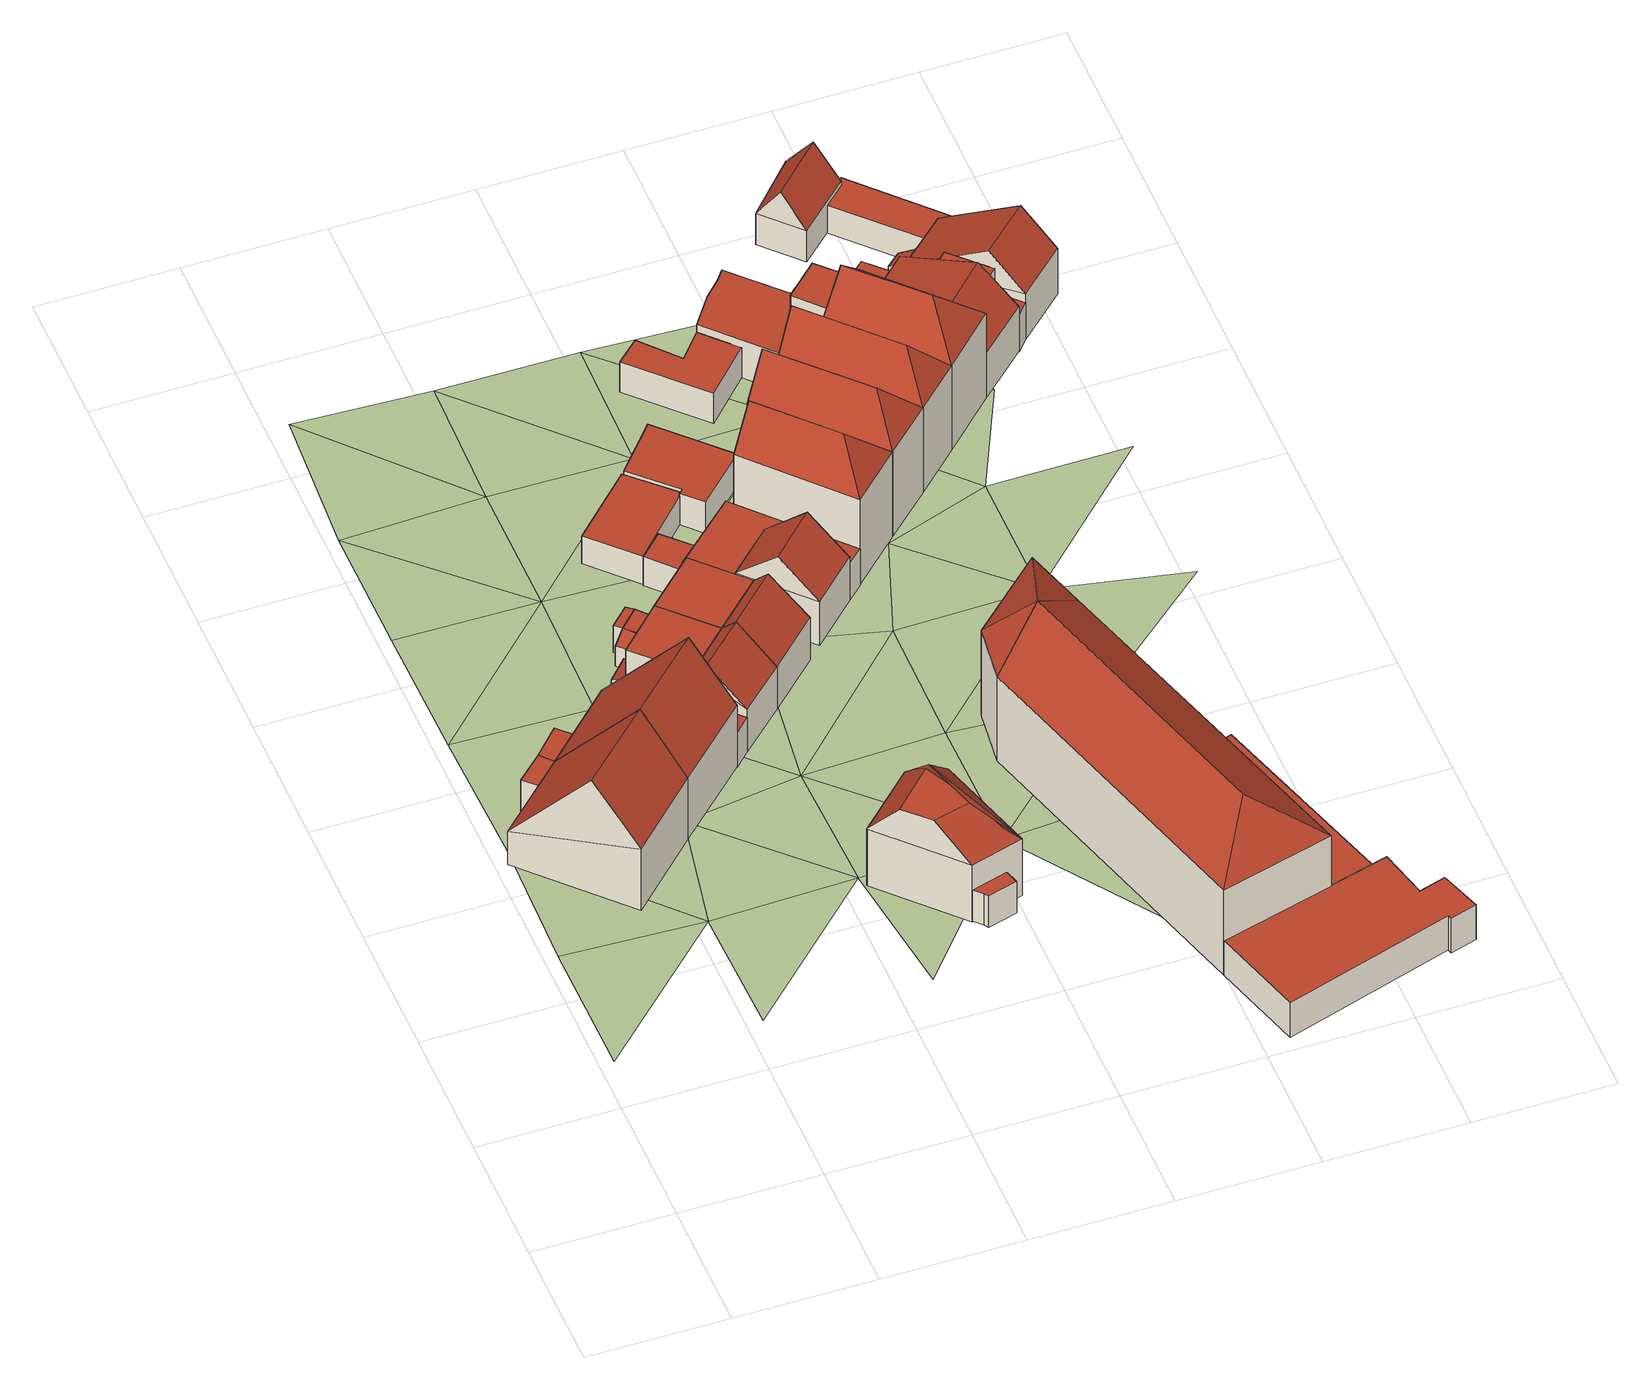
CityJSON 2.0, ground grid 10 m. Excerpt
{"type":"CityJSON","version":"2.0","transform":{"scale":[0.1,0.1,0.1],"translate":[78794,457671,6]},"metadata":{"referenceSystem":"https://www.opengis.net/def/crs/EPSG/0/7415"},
"CityObjects":{
"building1":{"type":"Building","attributes":{"validity":"0"},"children":["building1-1","building1-2"]},
"building1-1":{"type":"BuildingPart","attributes":{"roofType":"1030","RelativeEavesHeight":4.25,"RelativeRidgeHeight":10.19,"AbsoluteEavesHeight":10.66,"AbsoluteRidgeHeight":16.6,"validity":"0"},"parents":["building1"],"geometry":[{"type":"Solid","lod":"2","boundaries":[[[[0,1,2,3]],[[1,4,5,2]],[[4,6,7,5]],[[6,0,3,7]],[[4,1,8]],[[0,6,9]],[[1,0,9,8]],[[6,4,8,9]],[[3,2,5,7]]]],"semantics":{"surfaces":[{"type":"WallSurface"},{"type":"RoofSurface","Direction":135.81,"Slope":35.92},{"type":"RoofSurface","Direction":315.97,"Slope":39.73},{"type":"GroundSurface"}],"values":[[0,0,0,0,0,0,1,2,3]]}}]},
"building1-2":{"type":"BuildingPart","attributes":{"roofType":"1000","RelativeEavesHeight":2.95,"RelativeRidgeHeight":2.95,"AbsoluteEavesHeight":9.42,"AbsoluteRidgeHeight":9.42,"validity":"0"},"parents":["building1"],"geometry":[{"type":"Solid","lod":"2","boundaries":[[[[10,11,12,13]],[[11,14,15,12]],[[14,6,16,15]],[[6,10,13,16]],[[6,14,11,10]],[[13,12,15,16]]]],"semantics":{"surfaces":[{"type":"WallSurface"},{"type":"RoofSurface","Direction":0,"Slope":90},{"type":"GroundSurface"}],"values":[[0,0,0,0,1,2]]}}]},
"building2":{"type":"Building","attributes":{"validity":"0"},"children":["building2-1","building2-2"]},
"building2-1":{"type":"BuildingPart","attributes":{"roofType":"1000","RelativeEavesHeight":2.97,"RelativeRidgeHeight":2.97,"AbsoluteEavesHeight":9.42,"AbsoluteRidgeHeight":9.42,"validity":"0"},"parents":["building2"],"geometry":[{"type":"Solid","lod":"2","boundaries":[[[[6,14,17,7]],[[14,18,19,17]],[[18,20,21,19]],[[20,6,7,21]],[[20,18,14,6]],[[7,17,19,21]]]],"semantics":{"surfaces":[{"type":"WallSurface"},{"type":"RoofSurface","Direction":0,"Slope":90},{"type":"GroundSurface"}],"values":[[0,0,0,0,1,2]]}}]},
"building2-2":{"type":"BuildingPart","attributes":{"roofType":"1030","RelativeEavesHeight":4.31,"RelativeRidgeHeight":10.25,"AbsoluteEavesHeight":10.66,"AbsoluteRidgeHeight":16.6,"validity":"0"},"parents":["building2"],"geometry":[{"type":"Solid","lod":"2","boundaries":[[[[22,0,3,23]],[[0,6,7,3]],[[6,24,25,7]],[[24,22,23,25]],[[6,0,9]],[[22,24,26]],[[0,22,26,9]],[[24,6,9,26]],[[23,3,7,25]]]],"semantics":{"surfaces":[{"type":"WallSurface"},{"type":"RoofSurface","Direction":135.88,"Slope":35.99},{"type":"RoofSurface","Direction":315.73,"Slope":39.67},{"type":"GroundSurface"}],"values":[[0,0,0,0,0,0,1,2,3]]}}]},
"building3":{"type":"Building","attributes":{"validity":"0"},"children":["building3-1","building3-2","building3-3","building3-4","building3-5"]},
"building3-1":{"type":"BuildingPart","attributes":{"roofType":"1010","RelativeEavesHeight":2.68,"RelativeRidgeHeight":2.95,"AbsoluteEavesHeight":9.06,"AbsoluteRidgeHeight":9.34,"validity":"0"},"parents":["building3"],"geometry":[{"type":"Solid","lod":"2","boundaries":[[[[27,28,29,30]],[[28,31,32,29]],[[31,33,34,32]],[[33,27,30,34]],[[33,31,28,27]],[[30,29,32,34]]]],"semantics":{"surfaces":[{"type":"WallSurface"},{"type":"RoofSurface","Direction":313.98,"Slope":61.32},{"type":"GroundSurface"}],"values":[[0,0,0,0,1,2]]}}]},
"building3-2":{"type":"BuildingPart","attributes":{"roofType":"1000","RelativeEavesHeight":3.11,"RelativeRidgeHeight":3.11,"AbsoluteEavesHeight":9.44,"AbsoluteRidgeHeight":9.44,"validity":"0"},"parents":["building3"],"geometry":[{"type":"Solid","lod":"2","boundaries":[[[[35,36,37,38]],[[36,39,40,37]],[[39,41,42,40]],[[41,35,38,42]],[[41,39,36,35]],[[38,37,40,42]]]],"semantics":{"surfaces":[{"type":"WallSurface"},{"type":"RoofSurface","Direction":0,"Slope":90},{"type":"GroundSurface"}],"values":[[0,0,0,0,1,2]]}}]},
"building3-3":{"type":"BuildingPart","attributes":{"roofType":"1010","RelativeEavesHeight":2.12,"RelativeRidgeHeight":2.41,"AbsoluteEavesHeight":8.5,"AbsoluteRidgeHeight":8.79,"validity":"0"},"parents":["building3"],"geometry":[{"type":"Solid","lod":"2","boundaries":[[[[43,44,45,46]],[[44,47,48,45]],[[47,49,50,48]],[[49,43,46,50]],[[49,47,44,43]],[[46,45,48,50]]]],"semantics":{"surfaces":[{"type":"WallSurface"},{"type":"RoofSurface","Direction":224.98,"Slope":59.99},{"type":"GroundSurface"}],"values":[[0,0,0,0,1,2]]}}]},
"building3-4":{"type":"BuildingPart","attributes":{"roofType":"1000","RelativeEavesHeight":5.53,"RelativeRidgeHeight":5.53,"AbsoluteEavesHeight":11.89,"AbsoluteRidgeHeight":11.89,"validity":"0"},"parents":["building3"],"geometry":[{"type":"Solid","lod":"2","boundaries":[[[[51,52,30,53]],[[52,54,46,30]],[[54,55,56,46]],[[55,51,53,56]],[[55,54,52,51]],[[53,30,46,56]]]],"semantics":{"surfaces":[{"type":"WallSurface"},{"type":"RoofSurface","Direction":0,"Slope":90},{"type":"GroundSurface"}],"values":[[0,0,0,0,1,2]]}}]},
"building3-5":{"type":"BuildingPart","attributes":{"roofType":"1030","RelativeEavesHeight":4.65,"RelativeRidgeHeight":6.58,"AbsoluteEavesHeight":10.99,"AbsoluteRidgeHeight":12.92,"validity":"0"},"parents":["building3"],"geometry":[{"type":"Solid","lod":"2","boundaries":[[[[51,55,57,58]],[[55,59,60,57]],[[59,61,38,60]],[[61,51,58,38]],[[59,55,62]],[[51,61,63]],[[55,51,63,62]],[[61,59,62,63]],[[58,57,60,38]]]],"semantics":{"surfaces":[{"type":"WallSurface"},{"type":"RoofSurface","Direction":315.62,"Slope":43.01},{"type":"RoofSurface","Direction":135.78,"Slope":45.43},{"type":"GroundSurface"}],"values":[[0,0,0,0,0,0,1,2,3]]}}]},
"building4":{"type":"Building","attributes":{"validity":"0"},"children":["building4-1","building4-2","building4-3"]},
"building4-1":{"type":"BuildingPart","attributes":{"roofType":"1070","RelativeEavesHeight":5.09,"RelativeRidgeHeight":7.89,"AbsoluteEavesHeight":11.48,"AbsoluteRidgeHeight":14.28,"validity":"0"},"parents":["building4"],"geometry":[{"type":"Solid","lod":"2","boundaries":[[[[64,65,66,67]],[[65,68,69,66]],[[68,64,67,69]],[[65,64,70]],[[68,65,70]],[[64,68,70]],[[67,66,69]]]],"semantics":{"surfaces":[{"type":"WallSurface"},{"type":"RoofSurface","Direction":14.74,"Slope":38.62},{"type":"RoofSurface","Direction":73.39,"Slope":40.23},{"type":"RoofSurface","Direction":239.12,"Slope":-13.47},{"type":"GroundSurface"}],"values":[[0,0,0,1,2,3,4]]}}]},
"building4-2":{"type":"BuildingPart","attributes":{"roofType":"1130","RelativeEavesHeight":5.09,"RelativeRidgeHeight":7.89,"AbsoluteEavesHeight":11.48,"AbsoluteRidgeHeight":14.28,"validity":"0"},"parents":["building4"],"geometry":[{"type":"Solid","lod":"2","boundaries":[[[[71,64,67,72]],[[64,68,69,67]],[[68,73,74,69]],[[73,71,72,74]],[[64,71,75,70]],[[68,64,70,76]],[[73,68,76,77]],[[71,73,77,75]],[[76,70,75,77]],[[72,67,69,74]]]],"semantics":{"surfaces":[{"type":"WallSurface"},{"type":"RoofSurface","Direction":315.71,"Slope":39.48},{"type":"RoofSurface","Direction":63.63,"Slope":23.49},{"type":"RoofSurface","Direction":163.8,"Slope":40.38},{"type":"RoofSurface","Direction":0,"Slope":90},{"type":"GroundSurface"}],"values":[[0,0,0,0,1,2,3,0,4,5]]}}]},
"building4-3":{"type":"BuildingPart","attributes":{"roofType":"1000","RelativeEavesHeight":2.75,"RelativeRidgeHeight":2.75,"AbsoluteEavesHeight":9.25,"AbsoluteRidgeHeight":9.25,"validity":"0"},"parents":["building4"],"geometry":[{"type":"Solid","lod":"2","boundaries":[[[[78,79,80,81]],[[79,82,83,80]],[[82,84,85,83]],[[84,86,87,85]],[[86,78,81,87]],[[86,84,82,79,78]],[[81,80,83,85,87]]]],"semantics":{"surfaces":[{"type":"WallSurface"},{"type":"RoofSurface","Direction":0,"Slope":90},{"type":"GroundSurface"}],"values":[[0,0,0,0,0,1,2]]}}]},
"building5":{"type":"Building","attributes":{"validity":"0"},"children":["building5-1","building5-2","building5-3","building5-4","building5-5"]},
"building5-1":{"type":"BuildingPart","attributes":{"roofType":"1000","RelativeEavesHeight":5.53,"RelativeRidgeHeight":5.53,"AbsoluteEavesHeight":11.89,"AbsoluteRidgeHeight":11.89,"validity":"0"},"parents":["building5"],"geometry":[{"type":"Solid","lod":"2","boundaries":[[[[88,55,56,89]],[[55,54,46,56]],[[54,90,91,46]],[[90,88,89,91]],[[90,54,55,88]],[[89,56,46,91]]]],"semantics":{"surfaces":[{"type":"WallSurface"},{"type":"RoofSurface","Direction":0,"Slope":90},{"type":"GroundSurface"}],"values":[[0,0,0,0,1,2]]}}]},
"building5-2":{"type":"BuildingPart","attributes":{"roofType":"1030","RelativeEavesHeight":4.66,"RelativeRidgeHeight":6.59,"AbsoluteEavesHeight":10.99,"AbsoluteRidgeHeight":12.92,"validity":"0"},"parents":["building5"],"geometry":[{"type":"Solid","lod":"2","boundaries":[[[[92,59,60,93]],[[59,55,57,60]],[[55,88,94,57]],[[88,92,93,94]],[[55,59,62]],[[92,88,95]],[[59,92,95,62]],[[88,55,62,95]],[[93,60,57,94]]]],"semantics":{"surfaces":[{"type":"WallSurface"},{"type":"RoofSurface","Direction":136.08,"Slope":45.74},{"type":"RoofSurface","Direction":315.92,"Slope":42.87},{"type":"GroundSurface"}],"values":[[0,0,0,0,0,0,1,2,3]]}}]},
"building5-3":{"type":"BuildingPart","attributes":{"roofType":"1000","RelativeEavesHeight":2.42,"RelativeRidgeHeight":2.42,"AbsoluteEavesHeight":8.79,"AbsoluteRidgeHeight":8.79,"validity":"0"},"parents":["building5"],"geometry":[{"type":"Solid","lod":"2","boundaries":[[[[96,49,50,97]],[[49,98,99,50]],[[98,100,101,99]],[[100,96,97,101]],[[100,98,49,96]],[[97,50,99,101]]]],"semantics":{"surfaces":[{"type":"WallSurface"},{"type":"RoofSurface","Direction":0,"Slope":90},{"type":"GroundSurface"}],"values":[[0,0,0,0,1,2]]}}]},
"building5-4":{"type":"BuildingPart","attributes":{"roofType":"1000","RelativeEavesHeight":2.44,"RelativeRidgeHeight":2.44,"AbsoluteEavesHeight":8.79,"AbsoluteRidgeHeight":8.79,"validity":"0"},"parents":["building5"],"geometry":[{"type":"Solid","lod":"2","boundaries":[[[[43,96,97,46]],[[96,102,103,97]],[[102,104,91,103]],[[104,43,46,91]],[[104,102,96,43]],[[46,97,103,91]]]],"semantics":{"surfaces":[{"type":"WallSurface"},{"type":"RoofSurface","Direction":0,"Slope":90},{"type":"GroundSurface"}],"values":[[0,0,0,0,1,2]]}}]},
"building5-5":{"type":"BuildingPart","attributes":{"roofType":"1000","RelativeEavesHeight":2.42,"RelativeRidgeHeight":2.42,"AbsoluteEavesHeight":8.79,"AbsoluteRidgeHeight":8.79,"validity":"0"},"parents":["building5"],"geometry":[{"type":"Solid","lod":"2","boundaries":[[[[49,105,106,50]],[[105,107,108,106]],[[107,98,99,108]],[[98,49,50,99]],[[98,107,105,49]],[[50,106,108,99]]]],"semantics":{"surfaces":[{"type":"WallSurface"},{"type":"RoofSurface","Direction":0,"Slope":90},{"type":"GroundSurface"}],"values":[[0,0,0,0,1,2]]}}]},
"building6":{"type":"Building","attributes":{"validity":"0"},"children":["building6-1","building6-2","building6-3","building6-4"]},
"building6-1":{"type":"BuildingPart","attributes":{"roofType":"1000","RelativeEavesHeight":2.55,"RelativeRidgeHeight":2.55,"AbsoluteEavesHeight":8.89,"AbsoluteRidgeHeight":8.89,"validity":"0"},"parents":["building6"],"geometry":[{"type":"Solid","lod":"2","boundaries":[[[[109,110,111,112]],[[110,113,114,111]],[[113,115,116,114]],[[115,109,112,116]],[[115,113,110,109]],[[112,111,114,116]]]],"semantics":{"surfaces":[{"type":"WallSurface"},{"type":"RoofSurface","Direction":0,"Slope":90},{"type":"GroundSurface"}],"values":[[0,0,0,0,1,2]]}}]},
"building6-2":{"type":"BuildingPart","attributes":{"roofType":"1030","RelativeEavesHeight":3.87,"RelativeRidgeHeight":6.67,"AbsoluteEavesHeight":10.19,"AbsoluteRidgeHeight":12.99,"validity":"0"},"parents":["building6"],"geometry":[{"type":"Solid","lod":"2","boundaries":[[[[117,118,119,120]],[[118,121,122,119]],[[121,123,124,122]],[[123,117,120,124]],[[121,118,125]],[[117,123,126]],[[118,117,126,125]],[[123,121,125,126]],[[120,119,122,124]]]],"semantics":{"surfaces":[{"type":"WallSurface"},{"type":"RoofSurface","Direction":135.98,"Slope":46.79},{"type":"RoofSurface","Direction":315.79,"Slope":46.79},{"type":"GroundSurface"}],"values":[[0,0,0,0,0,0,1,2,3]]}}]},
"building6-3":{"type":"BuildingPart","attributes":{"roofType":"1000","RelativeEavesHeight":3.25,"RelativeRidgeHeight":3.25,"AbsoluteEavesHeight":9.59,"AbsoluteRidgeHeight":9.59,"validity":"0"},"parents":["building6"],"geometry":[{"type":"Solid","lod":"2","boundaries":[[[[127,128,129,112]],[[128,130,131,129]],[[130,132,120,131]],[[132,133,124,120]],[[133,134,122,124]],[[134,127,112,122]],[[134,133,132,130,128,127]],[[112,129,131,120,124,122]]]],"semantics":{"surfaces":[{"type":"WallSurface"},{"type":"RoofSurface","Direction":0,"Slope":90},{"type":"GroundSurface"}],"values":[[0,0,0,0,0,0,1,2]]}}]},
"building6-4":{"type":"BuildingPart","attributes":{"roofType":"1000","RelativeEavesHeight":2.53,"RelativeRidgeHeight":2.53,"AbsoluteEavesHeight":8.89,"AbsoluteRidgeHeight":8.89,"validity":"0"},"parents":["building6"],"geometry":[{"type":"Solid","lod":"2","boundaries":[[[[110,135,136,137]],[[135,138,139,136]],[[138,140,141,139]],[[140,110,137,141]],[[140,138,135,110]],[[137,136,139,141]]]],"semantics":{"surfaces":[{"type":"WallSurface"},{"type":"RoofSurface","Direction":0,"Slope":90},{"type":"GroundSurface"}],"values":[[0,0,0,0,1,2]]}}]},
"building7":{"type":"Building","attributes":{"roofType":"1000","RelativeEavesHeight":2.79,"RelativeRidgeHeight":2.79,"AbsoluteEavesHeight":9.16,"AbsoluteRidgeHeight":9.16,"validity":"0"},"geometry":[{"type":"Solid","lod":"2","boundaries":[[[[142,143,144,145]],[[143,146,141,144]],[[146,147,148,141]],[[147,149,150,148]],[[149,151,152,150]],[[151,142,145,152]],[[151,149,147,146,143,142]],[[145,144,141,148,150,152]]]],"semantics":{"surfaces":[{"type":"WallSurface"},{"type":"RoofSurface","Direction":0,"Slope":90},{"type":"GroundSurface"}],"values":[[0,0,0,0,0,0,1,2]]}}]},
"building8":{"type":"Building","attributes":{"roofType":"1130","RelativeEavesHeight":7.64,"RelativeRidgeHeight":10.37,"AbsoluteEavesHeight":14.04,"AbsoluteRidgeHeight":16.76,"validity":"0"},"geometry":[{"type":"Solid","lod":"2","boundaries":[[[[153,154,155,156]],[[154,157,158,155]],[[157,159,160,158]],[[159,153,156,160]],[[157,154,161]],[[153,159,162]],[[154,153,162,161]],[[159,157,161,162]],[[156,155,158,160]]]],"semantics":{"surfaces":[{"type":"WallSurface"},{"type":"RoofSurface","Direction":136.16,"Slope":40.47},{"type":"RoofSurface","Direction":46.32,"Slope":40.41},{"type":"RoofSurface","Direction":226.76,"Slope":40.41},{"type":"GroundSurface"}],"values":[[0,0,0,0,1,0,2,3,4]]}}]},
"building9":{"type":"Building","attributes":{"roofType":"1000","RelativeEavesHeight":2.63,"RelativeRidgeHeight":2.63,"AbsoluteEavesHeight":9.06,"AbsoluteRidgeHeight":9.06,"validity":"0"},"geometry":[{"type":"Solid","lod":"2","boundaries":[[[[163,164,165,166]],[[164,167,168,165]],[[167,169,170,168]],[[169,171,172,170]],[[171,173,174,172]],[[173,163,166,174]],[[173,171,169,167,164,163]],[[166,165,168,170,172,174]]]],"semantics":{"surfaces":[{"type":"WallSurface"},{"type":"RoofSurface","Direction":0,"Slope":90},{"type":"GroundSurface"}],"values":[[0,0,0,0,0,0,1,2]]}}]},
"building10":{"type":"Building","attributes":{"roofType":"1130","RelativeEavesHeight":7.61,"RelativeRidgeHeight":10.33,"AbsoluteEavesHeight":14.04,"AbsoluteRidgeHeight":16.76,"validity":"0"},"geometry":[{"type":"Solid","lod":"2","boundaries":[[[[175,176,177,178]],[[176,154,155,177]],[[154,179,180,155]],[[179,175,178,180]],[[154,176,181]],[[175,179,182]],[[176,175,182,181]],[[179,154,181,182]],[[178,177,155,180]]]],"semantics":{"surfaces":[{"type":"WallSurface"},{"type":"RoofSurface","Direction":136.16,"Slope":39.06},{"type":"RoofSurface","Direction":46.12,"Slope":39.07},{"type":"RoofSurface","Direction":226.01,"Slope":39.07},{"type":"GroundSurface"}],"values":[[0,0,0,0,1,0,2,3,4]]}}]},
"building11":{"type":"Building","attributes":{"validity":"0"},"children":["building11-1","building11-2","building11-3","building11-4","building11-5","building11-6"]},
"building11-1":{"type":"BuildingPart","attributes":{"roofType":"1130","RelativeEavesHeight":7.55,"RelativeRidgeHeight":10.94,"AbsoluteEavesHeight":13.97,"AbsoluteRidgeHeight":17.35,"validity":"0"},"parents":["building11"],"geometry":[{"type":"Solid","lod":"2","boundaries":[[[[183,184,185,186]],[[184,187,188,185]],[[187,189,190,188]],[[189,183,186,190]],[[187,184,191]],[[183,189,192]],[[184,183,192,191]],[[189,187,191,192]],[[186,185,188,190]]]],"semantics":{"surfaces":[{"type":"WallSurface"},{"type":"RoofSurface","Direction":164.54,"Slope":46.64},{"type":"RoofSurface","Direction":73.22,"Slope":50.79},{"type":"RoofSurface","Direction":253.33,"Slope":50.78},{"type":"GroundSurface"}],"values":[[0,0,0,0,1,0,2,3,4]]}}]},
"building11-2":{"type":"BuildingPart","attributes":{"roofType":"1000","RelativeEavesHeight":2.41,"RelativeRidgeHeight":2.41,"AbsoluteEavesHeight":8.81,"AbsoluteRidgeHeight":8.81,"validity":"0"},"parents":["building11"],"geometry":[{"type":"Solid","lod":"2","boundaries":[[[[193,194,185,195]],[[194,196,197,185]],[[196,198,199,197]],[[198,193,195,199]],[[198,196,194,193]],[[195,185,197,199]]]],"semantics":{"surfaces":[{"type":"WallSurface"},{"type":"RoofSurface","Direction":0,"Slope":90},{"type":"GroundSurface"}],"values":[[0,0,0,0,1,2]]}}]},
"building11-3":{"type":"BuildingPart","attributes":{"roofType":"1070","RelativeEavesHeight":7.57,"RelativeRidgeHeight":10.95,"AbsoluteEavesHeight":13.97,"AbsoluteRidgeHeight":17.35,"validity":"0"},"parents":["building11"],"geometry":[{"type":"Solid","lod":"2","boundaries":[[[[183,189,190,186]],[[189,200,201,190]],[[200,202,203,201]],[[202,183,186,203]],[[189,183,192]],[[200,189,192]],[[202,200,192]],[[183,202,192]],[[186,190,201,203]]]],"semantics":{"surfaces":[{"type":"WallSurface"},{"type":"RoofSurface","Direction":148.13,"Slope":0},{"type":"RoofSurface","Direction":277.21,"Slope":44.44},{"type":"RoofSurface","Direction":316.06,"Slope":45.63},{"type":"RoofSurface","Direction":73.17,"Slope":50.66},{"type":"GroundSurface"}],"values":[[0,0,0,0,1,2,3,4,5]]}}]},
"building11-4":{"type":"BuildingPart","attributes":{"roofType":"1000","RelativeEavesHeight":2.41,"RelativeRidgeHeight":2.41,"AbsoluteEavesHeight":8.89,"AbsoluteRidgeHeight":8.89,"validity":"0"},"parents":["building11"],"geometry":[{"type":"Solid","lod":"2","boundaries":[[[[204,205,206,207]],[[205,208,209,206]],[[208,210,211,209]],[[210,204,207,211]],[[210,208,205,204]],[[207,206,209,211]]]],"semantics":{"surfaces":[{"type":"WallSurface"},{"type":"RoofSurface","Direction":252.9,"Slope":90},{"type":"GroundSurface"}],"values":[[0,0,0,0,1,2]]}}]},
"building11-5":{"type":"BuildingPart","attributes":{"roofType":"1000","RelativeEavesHeight":3.12,"RelativeRidgeHeight":3.12,"AbsoluteEavesHeight":9.53,"AbsoluteRidgeHeight":9.53,"validity":"0"},"parents":["building11"],"geometry":[{"type":"Solid","lod":"2","boundaries":[[[[212,213,214,188]],[[213,215,216,214]],[[215,217,218,216]],[[217,219,220,218]],[[219,221,222,220]],[[221,223,224,222]],[[223,225,226,224]],[[225,212,188,226]],[[225,223,221,219,217,215,213,212]],[[188,214,216,218,220,222,224,226]]]],"semantics":{"surfaces":[{"type":"WallSurface"},{"type":"RoofSurface","Direction":0,"Slope":90},{"type":"GroundSurface"}],"values":[[0,0,0,0,0,0,0,0,1,2]]}}]},
"building11-6":{"type":"BuildingPart","attributes":{"roofType":"1000","RelativeEavesHeight":2.14,"RelativeRidgeHeight":2.14,"AbsoluteEavesHeight":8.59,"AbsoluteRidgeHeight":8.59,"validity":"0"},"parents":["building11"],"geometry":[{"type":"Solid","lod":"2","boundaries":[[[[227,228,229,230]],[[228,231,232,229]],[[231,233,234,232]],[[233,227,230,234]],[[233,231,228,227]],[[230,229,232,234]]]],"semantics":{"surfaces":[{"type":"WallSurface"},{"type":"RoofSurface","Direction":73.54,"Slope":90},{"type":"GroundSurface"}],"values":[[0,0,0,0,1,2]]}}]},
"building12":{"type":"Building","attributes":{"roofType":"1130","RelativeEavesHeight":7.64,"RelativeRidgeHeight":10.37,"AbsoluteEavesHeight":14.04,"AbsoluteRidgeHeight":16.76,"validity":"0"},"geometry":[{"type":"Solid","lod":"2","boundaries":[[[[235,236,237,238]],[[236,176,177,237]],[[176,175,178,177]],[[175,235,238,178]],[[176,236,239]],[[235,175,240]],[[236,235,240,239]],[[175,176,239,240]],[[238,237,177,178]]]],"semantics":{"surfaces":[{"type":"WallSurface"},{"type":"RoofSurface","Direction":136.16,"Slope":37.57},{"type":"RoofSurface","Direction":46.16,"Slope":37.57},{"type":"RoofSurface","Direction":226.16,"Slope":37.57},{"type":"GroundSurface"}],"values":[[0,0,0,0,1,0,2,3,4]]}}]},
"building13":{"type":"Building","attributes":{"validity":"0"},"children":["building13-1","building13-2","building13-3"]},
"building13-1":{"type":"BuildingPart","attributes":{"roofType":"1130","RelativeEavesHeight":7.64,"RelativeRidgeHeight":10.37,"AbsoluteEavesHeight":14.04,"AbsoluteRidgeHeight":16.76,"validity":"0"},"parents":["building13"],"geometry":[{"type":"Solid","lod":"2","boundaries":[[[[241,242,243,244]],[[242,236,237,243]],[[236,245,246,237]],[[245,241,244,246]],[[236,242,247]],[[241,245,248]],[[242,241,248,247]],[[245,236,247,248]],[[244,243,237,246]]]],"semantics":{"surfaces":[{"type":"WallSurface"},{"type":"RoofSurface","Direction":136.16,"Slope":43.28},{"type":"RoofSurface","Direction":46.09,"Slope":43.27},{"type":"RoofSurface","Direction":226.14,"Slope":43.27},{"type":"GroundSurface"}],"values":[[0,0,0,0,1,0,2,3,4]]}}]},
"building13-2":{"type":"BuildingPart","attributes":{"roofType":"1000","RelativeEavesHeight":3.44,"RelativeRidgeHeight":3.44,"AbsoluteEavesHeight":9.84,"AbsoluteRidgeHeight":9.84,"validity":"0"},"parents":["building13"],"geometry":[{"type":"Solid","lod":"2","boundaries":[[[[249,250,238,246]],[[250,251,165,238]],[[251,252,253,165]],[[252,254,255,253]],[[254,256,257,255]],[[256,258,259,257]],[[258,260,261,259]],[[260,262,263,261]],[[262,264,265,263]],[[264,249,246,265]],[[264,262,260,258,256,254,252,251,250,249]],[[246,238,165,253,255,257,259,261,263,265]]]],"semantics":{"surfaces":[{"type":"WallSurface"},{"type":"RoofSurface","Direction":271.43,"Slope":90},{"type":"GroundSurface"}],"values":[[0,0,0,0,0,0,0,0,0,0,1,2]]}}]},
"building13-3":{"type":"BuildingPart","attributes":{"roofType":"1000","RelativeEavesHeight":6.78,"RelativeRidgeHeight":6.78,"AbsoluteEavesHeight":13.24,"AbsoluteRidgeHeight":13.24,"validity":"0"},"parents":["building13"],"geometry":[{"type":"Solid","lod":"2","boundaries":[[[[266,267,268,269]],[[267,270,271,268]],[[270,272,273,271]],[[272,266,269,273]],[[272,270,267,266]],[[269,268,271,273]]]],"semantics":{"surfaces":[{"type":"WallSurface"},{"type":"RoofSurface","Direction":271.23,"Slope":90},{"type":"GroundSurface"}],"values":[[0,0,0,0,1,2]]}}]},
"building14":{"type":"Building","attributes":{"validity":"0"},"children":["building14-1","building14-2","building14-3","building14-4","building14-5","building14-6"]},
"building14-1":{"type":"BuildingPart","attributes":{"roofType":"1030","RelativeEavesHeight":4.4,"RelativeRidgeHeight":6.77,"AbsoluteEavesHeight":10.76,"AbsoluteRidgeHeight":13.13,"validity":"0"},"parents":["building14"],"geometry":[{"type":"Solid","lod":"2","boundaries":[[[[274,275,243,276]],[[275,277,278,243]],[[277,279,280,278]],[[279,274,276,280]],[[277,275,281]],[[274,279,282]],[[275,274,282,281]],[[279,277,281,282]],[[276,243,278,280]]]],"semantics":{"surfaces":[{"type":"WallSurface"},{"type":"RoofSurface","Direction":135.87,"Slope":45.17},{"type":"RoofSurface","Direction":315.9,"Slope":70.68},{"type":"GroundSurface"}],"values":[[0,0,0,0,0,0,1,2,3]]}}]},
"building14-2":{"type":"BuildingPart","attributes":{"roofType":"1000","RelativeEavesHeight":3.2,"RelativeRidgeHeight":3.2,"AbsoluteEavesHeight":9.55,"AbsoluteRidgeHeight":9.55,"validity":"0"},"parents":["building14"],"geometry":[{"type":"Solid","lod":"2","boundaries":[[[[283,284,285,286]],[[284,287,288,285]],[[287,289,290,288]],[[289,283,286,290]],[[289,287,284,283]],[[286,285,288,290]]]],"semantics":{"surfaces":[{"type":"WallSurface"},{"type":"RoofSurface","Direction":327.34,"Slope":90},{"type":"GroundSurface"}],"values":[[0,0,0,0,1,2]]}}]},
"building14-3":{"type":"BuildingPart","attributes":{"roofType":"1000","RelativeEavesHeight":2.92,"RelativeRidgeHeight":2.92,"AbsoluteEavesHeight":9.31,"AbsoluteRidgeHeight":9.31,"validity":"0"},"parents":["building14"],"geometry":[{"type":"Solid","lod":"2","boundaries":[[[[291,292,293,278]],[[292,294,295,293]],[[294,296,297,295]],[[296,291,278,297]],[[296,294,292,291]],[[278,293,295,297]]]],"semantics":{"surfaces":[{"type":"WallSurface"},{"type":"RoofSurface","Direction":0,"Slope":90},{"type":"GroundSurface"}],"values":[[0,0,0,0,1,2]]}}]},
"building14-4":{"type":"BuildingPart","attributes":{"roofType":"1000","RelativeEavesHeight":2.48,"RelativeRidgeHeight":2.48,"AbsoluteEavesHeight":8.89,"AbsoluteRidgeHeight":8.89,"validity":"0"},"parents":["building14"],"geometry":[{"type":"Solid","lod":"2","boundaries":[[[[298,299,259,293]],[[299,300,301,259]],[[300,302,303,301]],[[302,298,293,303]],[[302,300,299,298]],[[293,259,301,303]]]],"semantics":{"surfaces":[{"type":"WallSurface"},{"type":"RoofSurface","Direction":0,"Slope":90},{"type":"GroundSurface"}],"values":[[0,0,0,0,1,2]]}}]},
"building14-5":{"type":"BuildingPart","attributes":{"roofType":"1000","RelativeEavesHeight":5.39,"RelativeRidgeHeight":5.39,"AbsoluteEavesHeight":11.75,"AbsoluteRidgeHeight":11.75,"validity":"0"},"parents":["building14"],"geometry":[{"type":"Solid","lod":"2","boundaries":[[[[304,305,306,307]],[[305,308,309,306]],[[308,310,311,309]],[[310,304,307,311]],[[310,308,305,304]],[[307,306,309,311]]]],"semantics":{"surfaces":[{"type":"WallSurface"},{"type":"RoofSurface","Direction":352.06,"Slope":90},{"type":"GroundSurface"}],"values":[[0,0,0,0,1,2]]}}]},
"building14-6":{"type":"BuildingPart","attributes":{"roofType":"1000","RelativeEavesHeight":3.18,"RelativeRidgeHeight":3.18,"AbsoluteEavesHeight":9.55,"AbsoluteRidgeHeight":9.55,"validity":"0"},"parents":["building14"],"geometry":[{"type":"Solid","lod":"2","boundaries":[[[[312,313,280,309]],[[313,314,315,280]],[[314,316,311,315]],[[316,312,309,311]],[[316,314,313,312]],[[309,280,315,311]]]],"semantics":{"surfaces":[{"type":"WallSurface"},{"type":"RoofSurface","Direction":9.06,"Slope":90},{"type":"GroundSurface"}],"values":[[0,0,0,0,1,2]]}}]},
"building15":{"type":"Building","attributes":{"validity":"0"},"children":["building15-1","building15-2","building15-3","building15-4","building15-5"]},
"building15-1":{"type":"BuildingPart","attributes":{"roofType":"1010","RelativeEavesHeight":2.76,"RelativeRidgeHeight":2.98,"AbsoluteEavesHeight":9.07,"AbsoluteRidgeHeight":9.3,"validity":"0"},"parents":["building15"],"geometry":[{"type":"Solid","lod":"2","boundaries":[[[[317,318,319,320]],[[318,321,322,319]],[[321,323,324,322]],[[323,317,320,324]],[[323,321,318,317]],[[320,319,322,324]]]],"semantics":{"surfaces":[{"type":"WallSurface"},{"type":"RoofSurface","Direction":46.74,"Slope":46.27},{"type":"GroundSurface"}],"values":[[0,0,0,0,1,2]]}}]},
"building15-2":{"type":"BuildingPart","attributes":{"roofType":"1010","RelativeEavesHeight":2.64,"RelativeRidgeHeight":3.04,"AbsoluteEavesHeight":9.01,"AbsoluteRidgeHeight":9.41,"validity":"0"},"parents":["building15"],"geometry":[{"type":"Solid","lod":"2","boundaries":[[[[325,326,327,328]],[[326,329,330,327]],[[329,331,332,330]],[[331,325,328,332]],[[331,329,326,325]],[[328,327,330,332]]]],"semantics":{"surfaces":[{"type":"WallSurface"},{"type":"RoofSurface","Direction":316.2,"Slope":56.46},{"type":"GroundSurface"}],"values":[[0,0,0,0,1,2]]}}]},
"building15-3":{"type":"BuildingPart","attributes":{"roofType":"1030","RelativeEavesHeight":2.79,"RelativeRidgeHeight":5.54,"AbsoluteEavesHeight":9.06,"AbsoluteRidgeHeight":11.81,"validity":"0"},"parents":["building15"],"geometry":[{"type":"Solid","lod":"2","boundaries":[[[[333,334,335,336]],[[334,337,338,335]],[[337,339,340,338]],[[339,333,336,340]],[[337,334,341]],[[333,339,342]],[[334,333,342,341]],[[339,337,341,342]],[[336,335,338,340]]]],"semantics":{"surfaces":[{"type":"WallSurface"},{"type":"RoofSurface","Direction":135.51,"Slope":34.41},{"type":"RoofSurface","Direction":313.44,"Slope":34.38},{"type":"GroundSurface"}],"values":[[0,0,0,0,0,0,1,2,3]]}}]},
"building15-4":{"type":"BuildingPart","attributes":{"roofType":"1030","RelativeEavesHeight":3.57,"RelativeRidgeHeight":6.82,"AbsoluteEavesHeight":9.88,"AbsoluteRidgeHeight":13.13,"validity":"0"},"parents":["building15"],"geometry":[{"type":"Solid","lod":"2","boundaries":[[[[325,343,344,345]],[[343,346,347,344]],[[346,348,286,347]],[[348,325,345,286]],[[346,343,349]],[[325,348,350]],[[343,325,350,349]],[[348,346,349,350]],[[345,344,347,286]]]],"semantics":{"surfaces":[{"type":"WallSurface"},{"type":"RoofSurface","Direction":316.43,"Slope":57.48},{"type":"RoofSurface","Direction":135.98,"Slope":43.64},{"type":"GroundSurface"}],"values":[[0,0,0,0,0,0,1,2,3]]}}]},
"building15-5":{"type":"BuildingPart","attributes":{"roofType":"1000","RelativeEavesHeight":2.51,"RelativeRidgeHeight":2.51,"AbsoluteEavesHeight":8.79,"AbsoluteRidgeHeight":8.79,"validity":"0"},"parents":["building15"],"geometry":[{"type":"Solid","lod":"2","boundaries":[[[[351,352,353,344]],[[352,354,355,353]],[[354,356,336,355]],[[356,357,358,336]],[[357,359,360,358]],[[359,361,362,360]],[[361,363,364,362]],[[363,351,344,364]],[[363,361,359,357,356,354,352,351]],[[344,353,355,336,358,360,362,364]]]],"semantics":{"surfaces":[{"type":"WallSurface"},{"type":"RoofSurface","Direction":0,"Slope":90},{"type":"GroundSurface"}],"values":[[0,0,0,0,0,0,0,0,1,2]]}}]},
"terrain1":{"type":"TINRelief","attributes":{"validity":"0"},"geometry":[{"type":"CompositeSurface","lod":"2","boundaries":[[[365,366,367]],[[368,365,367]],[[369,368,370]],[[368,367,371]],[[368,371,370]],[[372,369,373]],[[367,374,375]],[[376,372,373]],[[369,370,373]],[[371,367,375]],[[377,376,378]],[[376,373,378]],[[370,371,379]],[[371,375,379]],[[377,378,380]],[[373,370,381]],[[370,379,382]],[[375,383,384]],[[370,382,381]],[[378,373,385]],[[379,375,384]],[[380,378,385]],[[373,381,385]],[[379,384,386]],[[382,379,387]],[[379,386,387]],[[380,385,388]],[[381,382,389]],[[385,381,390]],[[382,387,389]],[[386,384,391]],[[384,392,393]],[[388,385,390]],[[381,389,390]],[[384,393,391]],[[387,386,394]],[[386,391,394]],[[389,387,394]],[[388,390,395]],[[390,389,396]],[[389,394,396]],[[395,390,397]],[[394,391,398]],[[390,396,399]],[[390,399,397]],[[396,394,400]]]}]}
},
"vertices":[
[123,309,59],[73,260,59],[73,260,4],[123,309,4],[8,328,34],[8,328,4],[58,376,34],[58,376,4],[49,285,106],[100,334,106],
[41,359,34],[32,368,34],[32,368,5],[41,359,5],[50,385,34],[50,385,5],[58,376,5],
[50,385,4],[68,404,34],[68,404,4],[77,395,34],[77,395,4],
[175,359,59],[175,359,4],[108,425,34],[108,425,4],[151,383,106],
[126,430,33],[119,437,28],[119,437,4],[126,430,4],[133,452,28],[133,452,4],[140,444,33],[140,444,4],
[186,370,34],[175,359,34],[175,359,3],[186,370,3],[115,418,34],[115,418,3],[126,430,34],[126,430,3],
[157,461,28],[151,454,22],[151,454,4],[157,461,4],[134,470,22],[134,470,4],[142,478,28],[142,478,4],
[159,397,59],[126,430,59],[159,397,4],[157,461,59],[190,427,59],[190,427,4],
[190,427,3],[159,397,3],[217,399,41],[217,399,3],[186,370,41],[197,420,69],[166,390,69],
[255,270,55],[282,263,55],[282,263,4],[255,270,4],[304,188,55],[304,188,4],[262,245,83],
[215,231,55],[215,231,4],[266,177,55],[266,177,4],[231,214,83],[274,204,83],[248,197,83],
[266,177,33],[292,185,33],[292,185,5],[266,177,5],[295,174,33],[295,174,5],[274,168,33],[274,168,5],[272,171,33],[272,171,5],
[224,460,59],[224,460,4],[191,494,59],[191,494,4],
[252,433,41],[252,433,3],[224,460,3],[231,453,69],
[150,469,28],[150,469,4],[155,491,28],[155,491,4],[163,482,28],[163,482,4],
[183,501,28],[183,501,4],[191,494,28],
[137,482,28],[137,482,4],[150,495,28],[150,495,4],
[195,512,29],[176,532,29],[176,532,3],[195,512,3],[192,548,29],[192,548,3],[212,528,29],[212,528,3],
[294,474,42],[262,443,42],[262,443,3],[294,474,3],[221,486,42],[221,486,3],[252,516,42],[252,516,3],[242,464,70],[273,495,70],
[195,512,36],[240,554,36],[240,554,3],[305,484,36],[305,484,3],[294,474,36],[252,516,36],[221,486,36],
[146,563,29],[146,563,4],[176,532,4],[189,606,29],[189,606,4],[219,577,29],[219,577,4],
[229,561,32],[216,574,32],[216,574,4],[229,561,4],[219,577,32],[190,605,32],[190,605,4],[219,639,32],[219,639,4],[263,594,32],[263,594,4],
[277,582,80],[339,517,80],[339,517,4],[277,582,4],[305,484,80],[305,484,4],[244,550,80],[244,550,4],[306,517,108],[260,566,108],
[261,687,31],[277,706,31],[277,706,4],[261,687,4],[299,683,31],[299,683,4],[268,651,31],[268,651,4],[222,698,31],[222,698,4],[238,713,31],[238,713,4],
[300,621,80],[371,547,80],[371,547,4],[300,621,4],[268,590,80],[268,590,4],[340,548,108],[284,606,108],
[403,352,80],[480,99,80],[480,99,4],[403,352,4],[399,77,80],[399,77,4],[331,306,80],[331,306,4],[429,122,114],[367,329,114],
[515,109,28],[480,99,28],[515,109,4],[436,243,28],[436,243,4],[470,254,28],[470,254,4],
[336,348,80],[336,348,4],[389,398,80],[389,398,4],
[420,296,29],[446,303,29],[446,303,5],[420,296,5],[453,278,29],[453,278,5],[428,270,29],[428,270,5],
[399,77,35],[522,111,35],[522,111,4],[531,75,35],[531,75,4],[550,81,35],[550,81,4],[560,51,35],[560,51,4],[541,45,35],[541,45,4],[540,48,35],[540,48,4],[419,10,35],[419,10,4],
[399,367,26],[423,375,26],[423,375,4],[399,367,4],[433,342,26],[433,342,4],[408,334,26],[408,334,4],
[330,650,80],[401,576,80],[401,576,4],[330,650,4],[371,577,108],[315,636,108],
[376,677,80],[438,612,80],[438,612,4],[376,677,4],[338,642,80],[338,642,4],[402,613,108],[357,659,108],
[338,642,38],[330,650,38],[277,706,38],[292,727,38],[292,727,4],[303,738,38],[303,738,4],[309,746,38],[309,746,4],[340,714,38],[340,714,4],[353,700,38],[353,700,4],[330,678,38],[330,678,4],[352,654,38],[352,654,4],
[330,678,72],[353,700,72],[353,700,5],[330,678,5],[376,677,72],[376,677,5],[352,654,72],[352,654,5],
[472,644,44],[438,612,44],[472,644,4],[380,672,52],[380,672,4],[414,705,52],[414,705,4],[419,632,71],[452,665,71],
[480,653,36],[472,644,36],[472,644,3],[480,653,3],[456,660,36],[456,660,3],[465,669,36],[465,669,3],
[380,672,33],[360,693,33],[360,693,4],[396,727,33],[396,727,4],[416,707,33],[416,707,4],
[360,693,29],[340,714,29],[352,725,29],[352,725,4],[372,704,29],[372,704,4],
[465,669,57],[456,660,57],[456,660,4],[465,669,4],[432,686,57],[432,686,4],[440,694,57],[440,694,4],
[432,686,36],[414,705,36],[422,713,36],[422,713,4],[440,694,36],
[477,722,33],[481,725,28],[481,725,3],[477,722,3],[491,714,28],[491,714,3],[488,711,33],[488,711,3],
[421,714,34],[413,723,26],[413,723,4],[421,714,4],[423,732,26],[423,732,4],[432,724,34],[432,724,4],
[410,800,31],[374,766,31],[374,766,3],[410,800,3],[349,792,31],[349,792,3],[383,829,31],[383,829,3],[361,779,58],[396,814,58],
[455,745,34],[455,745,3],[421,714,3],[513,684,44],[513,684,3],[480,653,44],[495,703,71],[462,672,71],
[455,745,28],[444,735,28],[444,735,3],[395,786,28],[395,786,3],[410,800,28],[408,802,28],[408,802,3],[412,806,28],[412,806,3],[465,750,28],[465,750,3],[457,743,28],[457,743,3],
[9,239,5],[10,140,4],[110,237,3],[12,339,5],[10,441,4],[108,439,4],[126,325,4],[9,541,4],[110,540,4],[111,140,5],[212,239,4],[9,637,3],[16,745,3],[110,641,3],[210,338,3],[112,741,3],[208,538,3],[225,459,4],[224,135,7],[310,239,4],[209,639,4],[309,341,4],[310,439,3],[211,740,4],[334,511,5],[311,640,6],[409,333,5],[381,137,5],[428,247,5],[410,440,4],[326,735,4],[410,539,3],[410,738,4],[509,420,4],[445,617,4],[510,539,4]
]}
